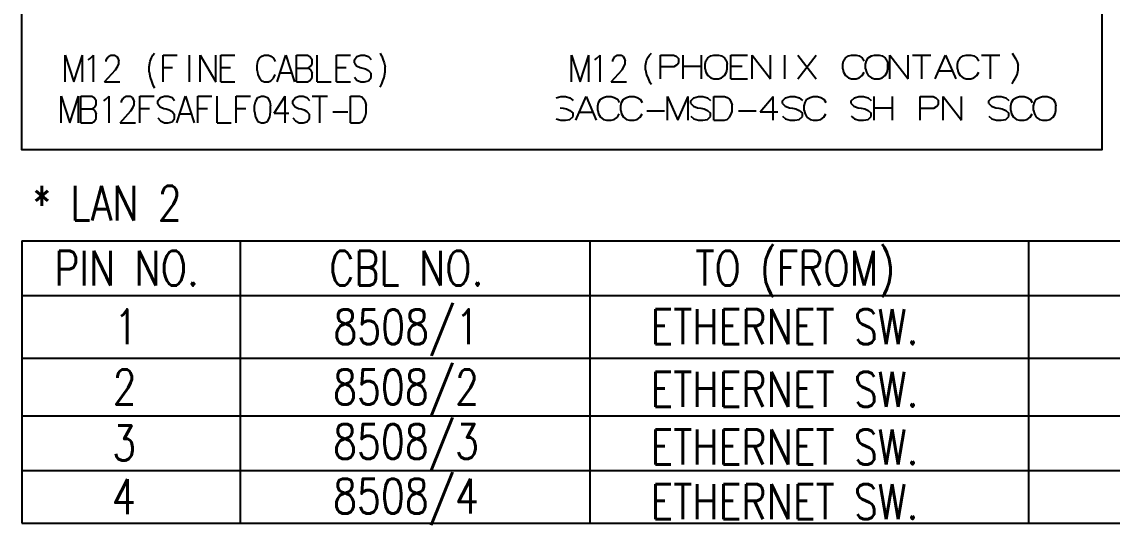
# Model space of a CAD drawing. Extents: x 260 to 819, y -886 to -443.
# Drawn here: x 547 to 643.9, y -663.7 to -619 of the extents above; entities that cross this region are included whole.
import ezdxf

# ---------------------------------------------------------------- set-up
doc = ezdxf.new("R2010")
doc.units = 0
doc.header["$LTSCALE"] = 150
doc.header["$MEASUREMENT"] = 0
doc.layers.get('0').update_dxf_attribs({"color": 6, "linetype": 'CONTINUOUS'})
doc.layers.add('현배선도', color=7, linetype='CONTINUOUS')
doc.styles.get("Standard").update_dxf_attribs({"font": 'romans.shx', "width": 0.8, "bigfont": 'whgtxt.shx'})

msp = doc.modelspace()

# ---------------------------------------------------------------- linework, layer by layer
at = {"color": 7, "linetype": 'Continuous'}
for p, q in [((550.833, -621.985), (551.603, -624.344)), ((550.833, -624.344), (550.833, -621.985)), ((551.603, -624.344), (552.374, -621.985)), ((552.374, -624.344), (552.374, -621.985)), ((553.059, -622.29), (553.372, -621.985)), ((553.372, -624.344), (553.372, -621.985)), ((554.685, -622.099), (554.885, -621.985)), ((554.885, -621.985), (555.227, -621.985)), ((555.227, -621.985), (555.427, -622.099)), ((558.508, -622.214), (558.622, -621.985)), ((558.622, -621.985), (558.765, -621.795)), ((559.536, -621.985), (560.791, -621.985)), ((559.536, -624.344), (559.536, -621.985)), ((561.875, -624.344), (561.875, -621.985)), ((562.845, -624.344), (562.845, -621.985)), ((562.845, -621.985), (564.215, -624.344)), ((564.215, -624.344), (564.215, -621.985)), ((564.671, -621.985), (565.927, -621.985)), ((564.671, -624.344), (564.671, -621.985)), ((568.324, -622.061), (568.552, -621.985)), ((568.552, -621.985), (568.894, -621.985)), ((568.894, -621.985), (569.123, -622.061)), ((569.665, -624.344), (570.435, -621.985)), ((570.435, -621.985), (571.205, -624.344)), ((571.405, -621.985), (572.375, -621.985)), ((571.405, -624.344), (571.405, -621.985)), ((572.375, -621.985), (572.575, -622.099)), ((573.231, -624.344), (573.231, -621.985)), ((574.943, -621.985), (576.199, -621.985)), ((574.943, -624.344), (574.943, -621.985)), ((576.769, -622.099), (577.112, -621.985)), ((577.112, -621.985), (577.454, -621.985)), ((577.454, -621.985), (577.797, -622.099)), ((578.818, -621.795), (578.961, -622.061)), ((595.844, -621.985), (596.615, -624.344)), ((595.844, -624.344), (595.844, -621.985)), ((596.615, -624.344), (597.385, -621.985)), ((597.385, -624.344), (597.385, -621.985)), ((598.07, -622.29), (598.384, -621.985)), ((598.384, -624.344), (598.384, -621.985)), ((599.696, -622.099), (599.896, -621.985)), ((599.896, -621.985), (600.239, -621.985)), ((600.239, -621.985), (600.438, -622.099)), ((602.643, -622.175), (602.779, -621.971)), ((602.779, -621.971), (602.949, -621.801)), ((603.73, -621.971), (604.885, -621.971)), ((603.73, -624.077), (603.73, -621.971)), ((604.885, -621.971), (605.123, -622.073)), ((605.768, -624.077), (605.768, -621.971)), ((607.399, -624.077), (607.399, -621.971)), ((607.942, -622.209), (608.214, -622.039)), ((608.214, -622.039), (608.486, -621.971)), ((608.486, -621.971), (608.893, -621.971)), ((608.893, -621.971), (609.165, -622.039)), ((609.165, -622.039), (609.437, -622.209)), ((609.98, -621.971), (611.475, -621.971)), ((609.98, -624.077), (609.98, -621.971)), ((611.883, -624.077), (611.883, -621.971)), ((611.883, -621.971), (613.513, -624.077)), ((613.513, -624.077), (613.513, -621.971)), ((614.804, -624.077), (614.804, -621.971)), ((615.959, -621.971), (617.589, -624.077)), ((615.959, -624.077), (617.589, -621.971)), ((620.171, -622.209), (620.442, -622.039)), ((620.442, -622.039), (620.714, -621.971)), ((620.714, -621.971), (621.122, -621.971)), ((621.122, -621.971), (621.394, -622.039)), ((621.394, -622.039), (621.665, -622.209)), ((622.209, -622.209), (622.481, -622.039)), ((622.481, -622.039), (622.752, -621.971)), ((622.752, -621.971), (623.16, -621.971)), ((623.16, -621.971), (623.432, -622.039)), ((623.432, -622.039), (623.703, -622.209)), ((624.111, -624.077), (624.111, -621.971)), ((624.111, -621.971), (625.741, -624.077)), ((625.741, -624.077), (625.741, -621.971)), ((626.149, -621.971), (627.779, -621.971)), ((626.964, -624.077), (626.964, -621.971)), ((628.153, -624.077), (629.07, -621.971)), ((629.07, -621.971), (629.987, -624.077)), ((630.361, -622.209), (630.633, -622.039)), ((630.633, -622.039), (630.905, -621.971)), ((630.905, -621.971), (631.312, -621.971)), ((631.312, -621.971), (631.584, -622.039)), ((631.584, -622.039), (631.856, -622.209)), ((632.263, -621.971), (633.894, -621.971)), ((633.078, -624.077), (633.078, -621.971)), ((634.981, -621.801), (635.15, -622.039)), ((635.15, -622.039), (635.286, -622.277)), ((552.887, -622.404), (553.059, -622.29)), ((554.485, -622.442), (554.599, -622.214)), ((554.485, -622.556), (554.485, -622.442)), ((554.599, -622.214), (554.685, -622.099)), ((555.313, -623.279), (555.512, -622.974)), ((555.427, -622.099), (555.512, -622.252)), ((555.512, -622.252), (555.598, -622.518)), ((555.512, -622.974), (555.598, -622.746)), ((555.598, -622.746), (555.598, -622.518)), ((558.309, -623.013), (558.394, -622.518)), ((558.309, -623.469), (558.309, -623.013)), ((558.394, -622.518), (558.508, -622.214)), ((567.896, -622.898), (567.953, -622.556)), ((567.896, -623.355), (567.896, -622.898)), ((567.953, -622.556), (568.095, -622.252)), ((568.095, -622.252), (568.324, -622.061)), ((569.123, -622.061), (569.351, -622.252)), ((569.351, -622.252), (569.493, -622.556)), ((572.432, -623.127), (572.632, -622.974)), ((572.575, -622.099), (572.775, -622.366)), ((572.632, -622.974), (572.775, -622.746)), ((572.775, -622.746), (572.775, -622.366)), ((576.541, -622.404), (576.769, -622.099)), ((576.541, -622.67), (576.541, -622.404)), ((576.541, -622.67), (576.741, -622.936)), ((576.741, -622.936), (577.055, -623.089)), ((577.797, -622.099), (578.025, -622.366)), ((578.966, -622.061), (579.081, -622.328)), ((579.081, -622.328), (579.195, -622.67)), ((579.195, -622.67), (579.28, -623.013)), ((579.28, -623.469), (579.28, -623.013)), ((597.899, -622.404), (598.07, -622.29)), ((599.497, -622.442), (599.611, -622.214)), ((599.497, -622.556), (599.497, -622.442)), ((599.611, -622.214), (599.696, -622.099)), ((600.324, -623.279), (600.524, -622.974)), ((600.438, -622.099), (600.524, -622.252)), ((600.524, -622.252), (600.609, -622.518)), ((600.524, -622.974), (600.609, -622.746)), ((600.609, -622.746), (600.609, -622.518)), ((602.406, -622.888), (602.507, -622.447)), ((602.406, -623.296), (602.406, -622.888)), ((602.507, -622.447), (602.643, -622.175)), ((603.73, -622.99), (604.953, -622.99)), ((604.953, -622.99), (605.191, -622.854)), ((605.123, -622.073), (605.361, -622.311)), ((605.191, -622.854), (605.361, -622.65)), ((605.361, -622.65), (605.361, -622.311)), ((605.768, -622.956), (607.399, -622.956)), ((607.705, -622.786), (607.772, -622.48)), ((607.705, -623.194), (607.705, -622.786)), ((607.772, -622.48), (607.942, -622.209)), ((609.437, -622.209), (609.607, -622.48)), ((609.607, -622.48), (609.675, -622.786)), ((609.675, -623.194), (609.675, -622.786)), ((609.98, -622.956), (610.999, -622.956)), ((619.933, -622.786), (620.001, -622.48)), ((619.933, -623.194), (619.933, -622.786)), ((620.001, -622.48), (620.171, -622.209)), ((621.665, -622.209), (621.835, -622.48)), ((621.971, -622.786), (622.039, -622.48)), ((621.971, -623.194), (621.971, -622.786)), ((622.039, -622.48), (622.209, -622.209)), ((623.703, -622.209), (623.873, -622.48)), ((623.873, -622.48), (623.941, -622.786)), ((623.941, -623.194), (623.941, -622.786)), ((630.123, -622.786), (630.191, -622.48)), ((630.123, -623.194), (630.123, -622.786)), ((630.191, -622.48), (630.361, -622.209)), ((631.856, -622.209), (632.025, -622.48)), ((635.286, -622.277), (635.422, -622.582)), ((635.422, -622.582), (635.524, -622.888)), ((635.524, -623.296), (635.524, -622.888)), ((554.342, -624.344), (555.313, -623.279)), ((558.309, -623.469), (558.394, -623.964)), ((558.394, -623.964), (558.508, -624.306)), ((559.536, -623.089), (560.391, -623.089)), ((564.671, -623.089), (565.527, -623.089)), ((567.896, -623.355), (567.953, -623.697)), ((567.953, -623.697), (568.095, -624.04)), ((569.351, -624.04), (569.493, -623.697)), ((569.921, -623.545), (570.949, -623.545)), ((571.405, -623.127), (572.432, -623.127)), ((572.432, -623.127), (572.632, -623.279)), ((572.575, -624.23), (572.775, -623.964)), ((572.632, -623.279), (572.775, -623.583)), ((572.775, -623.964), (572.775, -623.583)), ((574.943, -623.089), (575.799, -623.089)), ((576.541, -623.926), (576.769, -624.192)), ((577.055, -623.089), (577.283, -623.127)), ((577.283, -623.127), (577.54, -623.203)), ((577.54, -623.203), (577.797, -623.355)), ((577.797, -623.355), (578.025, -623.621)), ((577.797, -624.268), (578.025, -623.964)), ((578.025, -623.964), (578.025, -623.621)), ((579.081, -624.268), (579.195, -623.964)), ((579.195, -623.964), (579.28, -623.469)), ((599.354, -624.344), (600.324, -623.279)), ((602.406, -623.296), (602.507, -623.737)), ((602.507, -623.737), (602.643, -624.043)), ((607.705, -623.194), (607.772, -623.5)), ((607.772, -623.5), (607.942, -623.805)), ((607.942, -623.805), (608.214, -624.009)), ((609.165, -624.009), (609.437, -623.805)), ((609.437, -623.805), (609.607, -623.5)), ((609.607, -623.5), (609.675, -623.194)), ((619.933, -623.194), (620.001, -623.5)), ((620.001, -623.5), (620.171, -623.805)), ((620.171, -623.805), (620.442, -624.009)), ((621.394, -624.009), (621.665, -623.805)), ((621.665, -623.805), (621.835, -623.5)), ((621.971, -623.194), (622.039, -623.5)), ((622.039, -623.5), (622.209, -623.805)), ((622.209, -623.805), (622.481, -624.009)), ((623.432, -624.009), (623.703, -623.805)), ((623.703, -623.805), (623.873, -623.5)), ((623.873, -623.5), (623.941, -623.194)), ((628.459, -623.364), (629.682, -623.364)), ((630.123, -623.194), (630.191, -623.5)), ((630.191, -623.5), (630.361, -623.805)), ((630.361, -623.805), (630.633, -624.009)), ((631.584, -624.009), (631.856, -623.805)), ((631.856, -623.805), (632.025, -623.5)), ((635.286, -624.009), (635.422, -623.737)), ((635.422, -623.737), (635.524, -623.296)), ((554.342, -624.344), (555.712, -624.344)), ((558.508, -624.306), (558.622, -624.648)), ((558.622, -624.648), (558.765, -624.877)), ((564.671, -624.344), (565.927, -624.344)), ((568.095, -624.04), (568.324, -624.268)), ((568.324, -624.268), (568.552, -624.344)), ((568.552, -624.344), (568.894, -624.344)), ((568.894, -624.344), (569.123, -624.268)), ((569.123, -624.268), (569.351, -624.04)), ((571.405, -624.344), (572.375, -624.344)), ((572.375, -624.344), (572.575, -624.23)), ((573.231, -624.344), (574.487, -624.344)), ((574.943, -624.344), (576.199, -624.344)), ((576.769, -624.192), (577.112, -624.344)), ((577.112, -624.344), (577.454, -624.344)), ((577.454, -624.344), (577.797, -624.268)), ((578.824, -624.839), (578.966, -624.534)), ((578.966, -624.534), (579.081, -624.268)), ((599.354, -624.344), (600.724, -624.344)), ((602.643, -624.043), (602.779, -624.349)), ((602.779, -624.349), (602.949, -624.553)), ((608.214, -624.009), (608.486, -624.077)), ((608.486, -624.077), (608.893, -624.077)), ((608.893, -624.077), (609.165, -624.009)), ((609.98, -624.077), (611.475, -624.077)), ((620.442, -624.009), (620.714, -624.077)), ((620.714, -624.077), (621.122, -624.077)), ((621.122, -624.077), (621.394, -624.009)), ((622.481, -624.009), (622.752, -624.077)), ((622.752, -624.077), (623.16, -624.077)), ((623.16, -624.077), (623.432, -624.009)), ((630.633, -624.009), (630.905, -624.077)), ((630.905, -624.077), (631.312, -624.077)), ((631.312, -624.077), (631.584, -624.009)), ((634.981, -624.519), (635.15, -624.247)), ((635.15, -624.247), (635.286, -624.009)), ((550.496, -625.624), (551.266, -627.983)), ((550.496, -627.983), (550.496, -625.624)), ((551.266, -627.983), (552.037, -625.624)), ((552.037, -627.983), (552.037, -625.624)), ((552.236, -625.624), (553.207, -625.624)), ((552.236, -627.983), (552.236, -625.624)), ((553.207, -625.624), (553.406, -625.738)), ((553.406, -625.738), (553.606, -626.004)), ((554.262, -626.042), (554.433, -625.928)), ((554.433, -625.928), (554.747, -625.624)), ((554.747, -627.983), (554.747, -625.624)), ((555.86, -626.08), (555.974, -625.852)), ((555.974, -625.852), (556.06, -625.738)), ((556.06, -625.738), (556.26, -625.624)), ((556.26, -625.624), (556.602, -625.624)), ((556.602, -625.624), (556.802, -625.738)), ((556.802, -625.738), (556.887, -625.89)), ((556.887, -625.89), (556.973, -626.157)), ((557.486, -625.624), (558.742, -625.624)), ((557.486, -627.983), (557.486, -625.624)), ((559.084, -626.042), (559.313, -625.738)), ((559.313, -625.738), (559.655, -625.624)), ((559.655, -625.624), (559.997, -625.624)), ((559.997, -625.624), (560.34, -625.738)), ((560.34, -625.738), (560.568, -626.004)), ((560.768, -627.983), (561.538, -625.624)), ((561.538, -625.624), (562.308, -627.983)), ((562.622, -625.624), (563.878, -625.624)), ((562.622, -627.983), (562.622, -625.624)), ((564.334, -627.983), (564.334, -625.624)), ((566.046, -625.624), (567.302, -625.624)), ((566.046, -627.983), (566.046, -625.624)), ((567.758, -626.119), (567.958, -625.738)), ((567.958, -625.738), (568.272, -625.624)), ((568.272, -625.624), (568.5, -625.624)), ((568.5, -625.624), (568.814, -625.738)), ((568.814, -625.738), (569.014, -626.119)), ((569.413, -627.146), (570.383, -625.624)), ((570.383, -627.983), (570.383, -625.624)), ((571.068, -626.042), (571.296, -625.738)), ((571.296, -625.738), (571.639, -625.624)), ((571.639, -625.624), (571.981, -625.624)), ((571.981, -625.624), (572.324, -625.738)), ((572.324, -625.738), (572.552, -626.004)), ((572.78, -625.624), (574.15, -625.624)), ((573.465, -627.983), (573.465, -625.624)), ((576.204, -625.624), (577.003, -625.624)), ((576.204, -627.983), (576.204, -625.624)), ((577.003, -625.624), (577.203, -625.7)), ((577.203, -625.7), (577.374, -625.89)), ((577.374, -625.89), (577.488, -626.119)), ((594.474, -625.769), (594.881, -625.667)), ((594.881, -625.667), (595.289, -625.667)), ((595.289, -625.667), (595.697, -625.769)), ((595.697, -625.769), (595.968, -626.007)), ((596.206, -627.773), (597.123, -625.667)), ((597.123, -625.667), (598.04, -627.773)), ((598.244, -626.177), (598.414, -625.905)), ((598.414, -625.905), (598.686, -625.735)), ((598.686, -625.735), (598.958, -625.667)), ((598.958, -625.667), (599.365, -625.667)), ((599.365, -625.667), (599.637, -625.735)), ((599.637, -625.735), (599.909, -625.905)), ((599.909, -625.905), (600.078, -626.177)), ((600.282, -626.177), (600.452, -625.905)), ((600.452, -625.905), (600.724, -625.735)), ((600.724, -625.735), (600.996, -625.667)), ((600.996, -625.667), (601.403, -625.667)), ((601.403, -625.667), (601.675, -625.735)), ((601.675, -625.735), (601.947, -625.905)), ((601.947, -625.905), (602.117, -626.177)), ((604.358, -625.667), (605.276, -627.773)), ((604.358, -627.773), (604.358, -625.667)), ((605.276, -627.773), (606.193, -625.667)), ((606.193, -627.773), (606.193, -625.667)), ((606.43, -626.041), (606.702, -625.769)), ((606.702, -625.769), (607.11, -625.667)), ((607.11, -625.667), (607.517, -625.667)), ((607.517, -625.667), (607.925, -625.769)), ((607.925, -625.769), (608.197, -626.007)), ((608.468, -625.667), (609.42, -625.667)), ((608.468, -627.773), (608.468, -625.667)), ((609.42, -625.667), (609.657, -625.735)), ((609.657, -625.735), (609.861, -625.905)), ((609.861, -625.905), (609.997, -626.109)), ((612.613, -627.026), (613.767, -625.667)), ((613.767, -627.773), (613.767, -625.667)), ((614.583, -626.041), (614.854, -625.769)), ((614.854, -625.769), (615.262, -625.667)), ((615.262, -625.667), (615.67, -625.667)), ((615.67, -625.667), (616.077, -625.769)), ((616.077, -625.769), (616.349, -626.007)), ((616.587, -626.177), (616.757, -625.905)), ((616.757, -625.905), (617.028, -625.735)), ((617.028, -625.735), (617.3, -625.667)), ((617.3, -625.667), (617.708, -625.667)), ((617.708, -625.667), (617.979, -625.735)), ((617.979, -625.735), (618.251, -625.905)), ((618.251, -625.905), (618.421, -626.177)), ((620.697, -626.041), (620.969, -625.769)), ((620.969, -625.769), (621.376, -625.667)), ((621.376, -625.667), (621.784, -625.667)), ((621.784, -625.667), (622.191, -625.769)), ((622.191, -625.769), (622.463, -626.007)), ((622.735, -627.773), (622.735, -625.667)), ((624.365, -627.773), (624.365, -625.667)), ((626.811, -625.667), (627.966, -625.667)), ((626.811, -627.773), (626.811, -625.667)), ((627.966, -625.667), (628.204, -625.769)), ((628.204, -625.769), (628.442, -626.007)), ((628.849, -627.773), (628.849, -625.667)), ((628.849, -625.667), (630.48, -627.773)), ((630.48, -627.773), (630.48, -625.667)), ((632.925, -626.041), (633.197, -625.769)), ((633.197, -625.769), (633.605, -625.667)), ((633.605, -625.667), (634.012, -625.667)), ((634.012, -625.667), (634.42, -625.769)), ((634.42, -625.769), (634.692, -626.007)), ((634.929, -626.177), (635.099, -625.905)), ((635.099, -625.905), (635.371, -625.735)), ((635.371, -625.735), (635.643, -625.667)), ((635.643, -625.667), (636.05, -625.667)), ((636.05, -625.667), (636.322, -625.735)), ((636.322, -625.735), (636.594, -625.905)), ((636.594, -625.905), (636.764, -626.177)), ((636.967, -626.177), (637.137, -625.905)), ((637.137, -625.905), (637.409, -625.735)), ((637.409, -625.735), (637.681, -625.667)), ((637.681, -625.667), (638.088, -625.667)), ((638.088, -625.667), (638.36, -625.735)), ((638.36, -625.735), (638.632, -625.905)), ((638.632, -625.905), (638.802, -626.177)), ((552.236, -626.765), (553.264, -626.765)), ((553.264, -626.765), (553.463, -626.613)), ((553.264, -626.765), (553.463, -626.917)), ((553.463, -626.613), (553.606, -626.385)), ((553.606, -626.385), (553.606, -626.004)), ((555.86, -626.195), (555.86, -626.08)), ((556.688, -626.917), (556.887, -626.613)), ((556.887, -626.613), (556.973, -626.385)), ((556.973, -626.385), (556.973, -626.157)), ((557.486, -626.727), (558.342, -626.727)), ((559.084, -626.309), (559.084, -626.042)), ((559.084, -626.309), (559.284, -626.575)), ((559.284, -626.575), (559.598, -626.727)), ((559.598, -626.727), (559.826, -626.765)), ((559.826, -626.765), (560.083, -626.841)), ((560.083, -626.841), (560.34, -626.994)), ((562.622, -626.727), (563.478, -626.727)), ((566.046, -626.727), (566.902, -626.727)), ((567.673, -626.499), (567.758, -626.119)), ((567.673, -626.994), (567.673, -626.499)), ((569.014, -626.119), (569.099, -626.499)), ((569.099, -627.032), (569.099, -626.499)), ((571.068, -626.309), (571.068, -626.042)), ((571.068, -626.309), (571.268, -626.575)), ((571.268, -626.575), (571.582, -626.727)), ((571.582, -626.727), (571.81, -626.765)), ((571.81, -626.765), (572.067, -626.841)), ((572.067, -626.841), (572.324, -626.994)), ((577.488, -626.119), (577.574, -626.461)), ((577.574, -627.108), (577.574, -626.461)), ((594.813, -626.652), (595.085, -626.686)), ((595.085, -626.686), (595.391, -626.754)), ((595.391, -626.754), (595.697, -626.89)), ((595.697, -626.89), (595.968, -627.128)), ((598.176, -626.483), (598.244, -626.177)), ((598.176, -626.89), (598.176, -626.483)), ((598.176, -626.89), (598.244, -627.196)), ((600.214, -626.483), (600.282, -626.177)), ((600.214, -626.89), (600.214, -626.483)), ((600.214, -626.89), (600.282, -627.196)), ((606.43, -626.279), (606.43, -626.041)), ((606.43, -626.279), (606.668, -626.517)), ((606.668, -626.517), (607.042, -626.652)), ((607.042, -626.652), (607.314, -626.686)), ((607.314, -626.686), (607.619, -626.754)), ((607.619, -626.754), (607.925, -626.89)), ((607.925, -626.89), (608.197, -627.128)), ((609.997, -626.109), (610.099, -626.415)), ((610.099, -626.992), (610.099, -626.415)), ((614.583, -626.279), (614.583, -626.041)), ((614.583, -626.279), (614.82, -626.517)), ((614.82, -626.517), (615.194, -626.652)), ((615.194, -626.652), (615.466, -626.686)), ((615.466, -626.686), (615.772, -626.754)), ((615.772, -626.754), (616.077, -626.89)), ((616.077, -626.89), (616.349, -627.128)), ((616.519, -626.483), (616.587, -626.177)), ((616.519, -626.89), (616.519, -626.483)), ((616.519, -626.89), (616.587, -627.196)), ((620.697, -626.279), (620.697, -626.041)), ((620.697, -626.279), (620.935, -626.517)), ((620.935, -626.517), (621.308, -626.652)), ((621.308, -626.652), (621.58, -626.686)), ((621.58, -626.686), (621.886, -626.754)), ((621.886, -626.754), (622.191, -626.89)), ((622.191, -626.89), (622.463, -627.128)), ((622.735, -626.652), (624.365, -626.652)), ((626.811, -626.686), (628.034, -626.686)), ((628.034, -626.686), (628.272, -626.551)), ((628.272, -626.551), (628.442, -626.347)), ((628.442, -626.347), (628.442, -626.007)), ((632.925, -626.279), (632.925, -626.041)), ((632.925, -626.279), (633.163, -626.517)), ((633.163, -626.517), (633.537, -626.652)), ((633.537, -626.652), (633.808, -626.686)), ((633.808, -626.686), (634.114, -626.754)), ((634.114, -626.754), (634.42, -626.89)), ((634.42, -626.89), (634.692, -627.128)), ((634.861, -626.483), (634.929, -626.177)), ((634.861, -626.89), (634.861, -626.483)), ((634.861, -626.89), (634.929, -627.196)), ((636.899, -626.483), (636.967, -626.177)), ((636.899, -626.89), (636.899, -626.483)), ((636.899, -626.89), (636.967, -627.196)), ((638.802, -626.177), (638.87, -626.483)), ((638.802, -627.196), (638.87, -626.89)), ((638.87, -626.89), (638.87, -626.483)), ((553.207, -627.983), (553.406, -627.869)), ((553.406, -627.869), (553.606, -627.602)), ((553.463, -626.917), (553.606, -627.222)), ((553.606, -627.602), (553.606, -627.222)), ((555.717, -627.983), (556.688, -626.917)), ((559.084, -627.564), (559.313, -627.83)), ((559.313, -627.83), (559.655, -627.983)), ((560.34, -626.994), (560.568, -627.26)), ((560.34, -627.907), (560.568, -627.602)), ((560.568, -627.602), (560.568, -627.26)), ((561.025, -627.184), (562.052, -627.184)), ((567.673, -626.994), (567.758, -627.488)), ((567.758, -627.488), (567.958, -627.869)), ((567.958, -627.869), (568.272, -627.983)), ((568.5, -627.983), (568.814, -627.869)), ((568.814, -627.869), (569.014, -627.488)), ((569.014, -627.488), (569.099, -627.032)), ((569.413, -627.146), (570.726, -627.146)), ((571.068, -627.564), (571.296, -627.83)), ((571.296, -627.83), (571.639, -627.983)), ((572.324, -626.994), (572.552, -627.26)), ((572.324, -627.907), (572.552, -627.602)), ((572.552, -627.602), (572.552, -627.26)), ((574.635, -627.032), (575.947, -627.032)), ((577.203, -627.907), (577.374, -627.678)), ((577.374, -627.678), (577.488, -627.45)), ((577.488, -627.45), (577.574, -627.108)), ((594.474, -627.638), (594.881, -627.773)), ((594.881, -627.773), (595.289, -627.773)), ((595.289, -627.773), (595.697, -627.705)), ((595.697, -627.705), (595.968, -627.434)), ((595.968, -627.434), (595.968, -627.128)), ((596.512, -627.06), (597.735, -627.06)), ((598.244, -627.196), (598.414, -627.502)), ((598.414, -627.502), (598.686, -627.705)), ((598.686, -627.705), (598.958, -627.773)), ((598.958, -627.773), (599.365, -627.773)), ((599.365, -627.773), (599.637, -627.705)), ((599.637, -627.705), (599.909, -627.502)), ((599.909, -627.502), (600.078, -627.196)), ((600.282, -627.196), (600.452, -627.502)), ((600.452, -627.502), (600.724, -627.705)), ((600.724, -627.705), (600.996, -627.773)), ((600.996, -627.773), (601.403, -627.773)), ((601.403, -627.773), (601.675, -627.705)), ((601.675, -627.705), (601.947, -627.502)), ((601.947, -627.502), (602.117, -627.196)), ((602.524, -626.924), (604.087, -626.924)), ((606.43, -627.4), (606.702, -627.638)), ((606.702, -627.638), (607.11, -627.773)), ((607.11, -627.773), (607.517, -627.773)), ((607.517, -627.773), (607.925, -627.705)), ((607.925, -627.705), (608.197, -627.434)), ((608.197, -627.434), (608.197, -627.128)), ((608.468, -627.773), (609.42, -627.773)), ((609.386, -627.773), (609.657, -627.705)), ((609.657, -627.705), (609.861, -627.502)), ((609.861, -627.502), (609.997, -627.298)), ((609.997, -627.298), (610.099, -626.992)), ((610.676, -626.924), (612.239, -626.924)), ((612.613, -627.026), (614.175, -627.026)), ((614.583, -627.4), (614.854, -627.638)), ((614.854, -627.638), (615.262, -627.773)), ((615.262, -627.773), (615.67, -627.773)), ((615.67, -627.773), (616.077, -627.705)), ((616.077, -627.705), (616.349, -627.434)), ((616.349, -627.434), (616.349, -627.128)), ((616.587, -627.196), (616.757, -627.502)), ((616.757, -627.502), (617.028, -627.705)), ((617.028, -627.705), (617.3, -627.773)), ((617.3, -627.773), (617.708, -627.773)), ((617.708, -627.773), (617.979, -627.705)), ((617.979, -627.705), (618.251, -627.502)), ((618.251, -627.502), (618.421, -627.196)), ((620.697, -627.4), (620.969, -627.638)), ((620.969, -627.638), (621.376, -627.773)), ((621.376, -627.773), (621.784, -627.773)), ((621.784, -627.773), (622.191, -627.705)), ((622.191, -627.705), (622.463, -627.434)), ((622.463, -627.434), (622.463, -627.128)), ((632.925, -627.4), (633.197, -627.638)), ((633.197, -627.638), (633.605, -627.773)), ((633.605, -627.773), (634.012, -627.773)), ((634.012, -627.773), (634.42, -627.705)), ((634.42, -627.705), (634.692, -627.434)), ((634.692, -627.434), (634.692, -627.128)), ((634.929, -627.196), (635.099, -627.502)), ((635.099, -627.502), (635.371, -627.705)), ((635.371, -627.705), (635.643, -627.773)), ((635.643, -627.773), (636.05, -627.773)), ((636.05, -627.773), (636.322, -627.705)), ((636.322, -627.705), (636.594, -627.502)), ((636.594, -627.502), (636.764, -627.196)), ((636.967, -627.196), (637.137, -627.502)), ((637.137, -627.502), (637.409, -627.705)), ((637.409, -627.705), (637.681, -627.773)), ((637.681, -627.773), (638.088, -627.773)), ((638.088, -627.773), (638.36, -627.705)), ((638.36, -627.705), (638.632, -627.502)), ((638.632, -627.502), (638.802, -627.196)), ((552.236, -627.983), (553.207, -627.983)), ((555.717, -627.983), (557.087, -627.983)), ((559.655, -627.983), (559.997, -627.983)), ((559.997, -627.983), (560.34, -627.907)), ((564.334, -627.983), (565.59, -627.983)), ((568.272, -627.983), (568.5, -627.983)), ((571.639, -627.983), (571.981, -627.983)), ((571.981, -627.983), (572.324, -627.907)), ((576.204, -627.983), (577.003, -627.983)), ((576.974, -627.983), (577.203, -627.907))]:
    msp.add_line(p, q, dxfattribs=at)
at = {"color": 0}
msp.add_line((566.383, -638.492), (566.383, -663.562), dxfattribs=at)
msp.add_lwpolyline([(546.987, -580.876), (642.955, -580.876), (642.955, -630.38), (546.987, -630.38)], close=True, dxfattribs=at)
at = {"layer": '현배선도', "color": 0}
for p, q in [((546.987, -638.492), (546.987, -643.342)), ((546.987, -638.492), (636.448, -638.492)), ((566.383, -638.492), (566.383, -643.342)), ((597.475, -638.492), (597.475, -643.342)), ((636.448, -638.492), (663.726, -638.492)), ((636.448, -638.492), (636.448, -643.342)), ((546.987, -643.342), (566.383, -643.342)), ((546.987, -643.342), (546.987, -648.899)), ((566.383, -643.342), (566.383, -648.899)), ((566.383, -643.342), (636.448, -643.342)), ((597.475, -643.342), (597.475, -648.899)), ((636.448, -643.342), (663.726, -643.342)), ((636.448, -643.342), (636.448, -648.899)), ((546.987, -648.899), (566.383, -648.899)), ((546.987, -648.899), (546.987, -654.026)), ((566.383, -648.899), (566.383, -654.026)), ((566.383, -648.899), (636.448, -648.899)), ((597.475, -648.899), (597.475, -654.026)), ((636.448, -648.899), (663.726, -648.899)), ((636.448, -648.899), (636.448, -654.026)), ((546.987, -654.026), (566.383, -654.026)), ((546.987, -654.026), (546.987, -658.876)), ((566.383, -654.026), (566.383, -658.876)), ((566.383, -654.026), (636.448, -654.026)), ((597.475, -654.026), (597.475, -658.876)), ((636.448, -654.026), (663.726, -654.026)), ((636.448, -654.026), (636.448, -658.876)), ((546.987, -658.876), (566.383, -658.876)), ((546.987, -658.876), (546.987, -663.562)), ((566.383, -658.876), (566.383, -663.562)), ((566.383, -658.876), (636.448, -658.876)), ((597.475, -658.876), (597.475, -663.562)), ((636.448, -658.876), (663.726, -658.876)), ((636.448, -658.876), (636.448, -663.562)), ((546.987, -663.562), (566.383, -663.562)), ((566.383, -663.562), (636.448, -663.562)), ((636.448, -663.562), (663.726, -663.562))]:
    msp.add_line(p, q, dxfattribs=at)

# ---------------------------------------------------------------- texts
at = {"layer": '현배선도', "color": 4, "width": 0.8}
msp.add_text('* LAN 2', height=3.1, dxfattribs=at).set_placement((547.913, -636.686))
at = {"layer": '현배선도', "color": 0, "width": 0.8}
for s, height, p in [('PIN NO.', 3.1, (549.87, -642.459)), ('CBL NO.', 3.1, (574.304, -642.459)), ('TO (FROM)', 3.1, (606.846, -642.459)), ('8508/1', 3.1, (574.673, -647.666)), ('1', 3.1, (555.178, -647.668)), ('ETHERNET SW.', 3.09996, (602.86, -647.662)), ('2', 3.1, (555.06, -653.01)), ('8508/2', 3.1, (574.644, -653.01)), ('ETHERNET SW.', 3.09996, (602.86, -653.218)), ('3', 3.1, (555.02, -657.992)), ('8508/3', 3.1, (574.644, -657.86)), ('ETHERNET SW.', 3.09996, (602.86, -658.346)), ('4', 3.1, (554.988, -662.767)), ('8508/4', 3.1, (574.644, -662.71)), ('ETHERNET SW.', 3.09996, (602.86, -663.196))]:
    msp.add_text(s, height=height, dxfattribs=at).set_placement(p)

doc.saveas('drawing.dxf')
